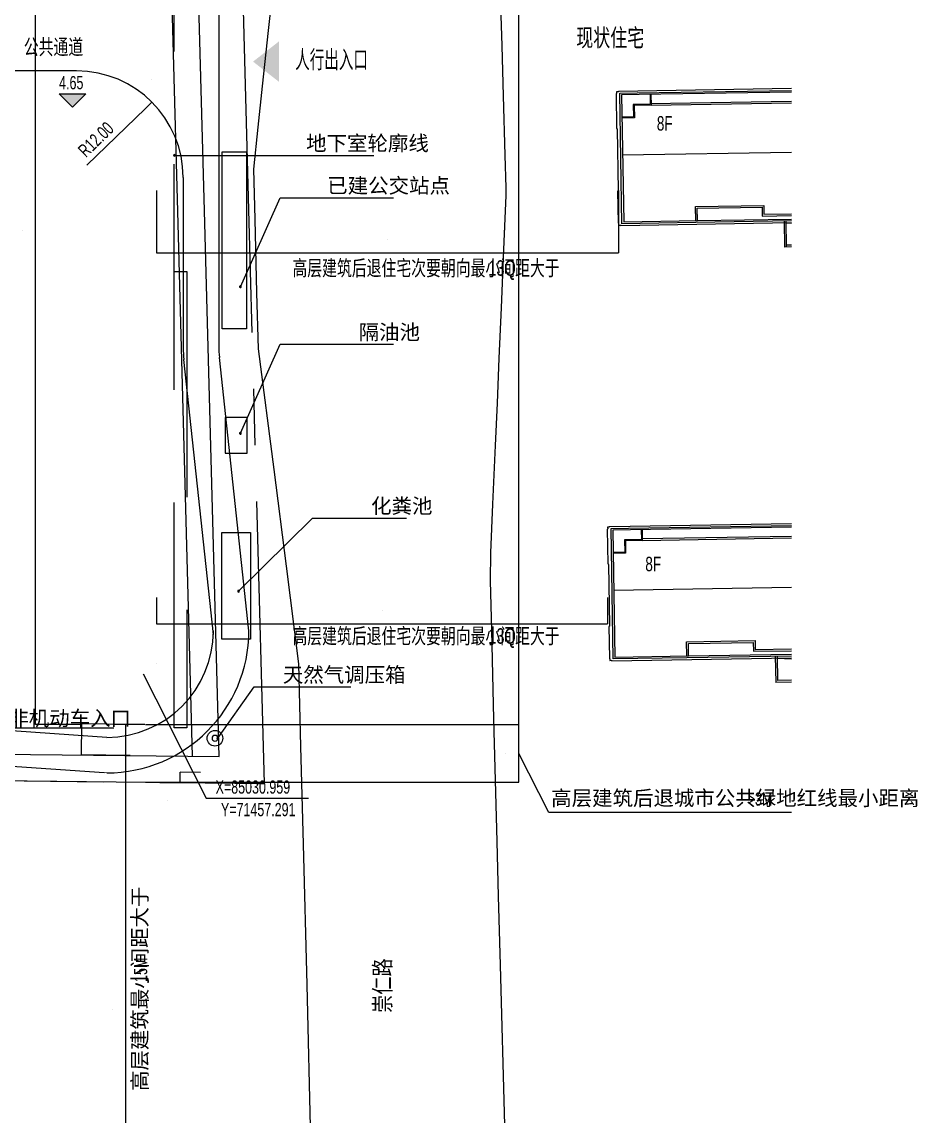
# Model space of a CAD drawing. Header units: metres. Extents: x 71066629 to 71646772, y 84793253 to 85208804.
# Drawn here: x 71443636 to 71544514, y 84981141 to 85104387 of the extents above; entities that cross this region are included whole.
import ezdxf

# ---------------------------------------------------------------- set-up
doc = ezdxf.new("R2010")
doc.units = ezdxf.units.M
doc.header["$LTSCALE"] = 1000
doc.linetypes.add('CENTER', pattern=[50.8, 31.75, -6.35, 6.35, -6.35])
doc.linetypes.add('DASHEDX2', pattern=[38.1, 25.4, -12.7])
for name, color, linetype in [('A_N_DIM_LEAD', 3, 'CONTINUOUS'), ('A_N_PUB_TEXT', 7, 'CONTINUOUS'), ('A_SITEP_TEX_1', 7, 'CONTINUOUS'), ('A_SITEP_TEX_2', 7, 'CONTINUOUS'), ('DIM_COOR', 3, 'CONTINUOUS'), ('DIM_SYMB', 3, 'CONTINUOUS'), ('G-ANNO-DIMS', 3, 'CONTINUOUS'), ('G-ANNO-LEGN', 3, 'CONTINUOUS'), ('G-ANNO-LEVL', 3, 'CONTINUOUS'), ('G-ANNO-TEXT', 7, 'CONTINUOUS'), ('G-BLDG-EXTG', 48, 'CONTINUOUS'), ('G-BLDG-HIGH', 1, 'CONTINUOUS'), ('G-BLDG-MULT', 1, 'CONTINUOUS'), ('G-BSMT-OTLN', 5, 'DASHEDX2'), ('G-FRIE-FLWL', 6, 'CONTINUOUS'), ('G-PLTG', 105, 'CONTINUOUS'), ('G-SDWK', 157, 'CONTINUOUS'), ('G-SITE-PROP', 1, 'CONTINUOUS'), ('G-STRU', 134, 'CONTINUOUS'), ('G-设施-EXTG', 40, 'CONTINUOUS'), ('G_DRIV_ROAD', 145, 'CONTINUOUS'), ('PUB_DIM', 3, 'CONTINUOUS'), ('PUB_TEXT', 7, 'CONTINUOUS')]:
    doc.layers.add(name, color=color, linetype=linetype)
doc.layers.add('G-PATT-251', color=251, linetype='CONTINUOUS', lineweight=13)
doc.layers.add('G-ROAD-园区', color=175, linetype='CONTINUOUS', lineweight=13)
doc.styles.add('_TCH_DIM', font='_TCH_DIM')
doc.styles.add('GAD A', font='GAD A')
doc.styles.add('HZ1', font='HZ1')
doc.styles.get("Standard").update_dxf_attribs({"font": 'STANDARD'})
doc.styles.add('黑体', font='黑体')
doc.dimstyles.get("Standard").update_dxf_attribs({"dimtxt": 2, "dimasz": 1, "dimexe": 0.18, "dimexo": 0.0625, "dimgap": 1, "dimtad": 0, "dimtoh": 1, "dimdec": 1, "dimzin": 0, "dimdsep": 46, "dimtxsty": 'STANDARD', "dimcen": 0.09, "dimadec": 0, "dimazin": 0, "dimtfac": 1, "dimtdec": 4, "dimtofl": 0, "dimtmove": 0, "dimatfit": 3, "dimtolj": 1, "dimtzin": 0, "dimarcsym": 0})

# ---------------------------------------------------------------- blocks, each defined once
blk = doc.blocks.new('*D4')
at = {"layer": 'PUB_DIM', "color": 0, "linetype": 'ByBlock', "lineweight": -2}
for p, q in [((71457462, 85025245), (71455317, 85025245)), ((71455317, 84961142), (71455317, 85025245)), ((71457462, 84961142), (71455317, 84961142))]:
    blk.add_line(p, q, dxfattribs=at)
for points in [[(71455317, 85025245), (71455317, 85025244), (71455317, 85025244)], [(71455317, 84961142), (71455317, 84961143), (71455317, 84961143)]]:
    blk.add_solid(points, dxfattribs=at)
at = {"layer": 'PUB_DIM', "color": 0, "linetype": 'CONTINUOUS', "lineweight": -2, "insert": (71453817, 84993194), "char_height": 2, "width": 9.11, "attachment_point": 5, "rotation": 90}
blk.add_mtext('64102.2', dxfattribs=at)
blk = doc.blocks.new('*D10')
at = {"layer": 'G-ANNO-DIMS', "color": 0, "linetype": 'ByBlock', "lineweight": -2}
for p, q in [((71457556, 85025245), (71499554, 85025245)), ((71499554, 85018752), (71499554, 85025245)), ((71457556, 85018752), (71499554, 85018752))]:
    blk.add_line(p, q, dxfattribs=at)
for points in [[(71499554, 85025245), (71499554, 85025244), (71499553, 85025244)], [(71499554, 85018752), (71499553, 85018753), (71499554, 85018753)]]:
    blk.add_solid(points, dxfattribs=at)
at = {"layer": 'G-ANNO-DIMS', "color": 0, "linetype": 'CONTINUOUS', "lineweight": -2, "insert": (71498054, 85021998), "char_height": 2, "width": 8, "attachment_point": 5, "rotation": 90}
blk.add_mtext('6493.0', dxfattribs=at)
blk = doc.blocks.new('*D11')
at = {"layer": 'G-ANNO-DIMS', "color": 0, "linetype": 'ByBlock', "lineweight": -2}
for p, q in [((71460381, 85136459), (71499554, 85136459)), ((71499554, 85025245), (71499554, 85136459)), ((71460381, 85025245), (71499554, 85025245))]:
    blk.add_line(p, q, dxfattribs=at)
for points in [[(71499554, 85136459), (71499554, 85136458), (71499553, 85136458)], [(71499554, 85025245), (71499553, 85025246), (71499554, 85025246)]]:
    blk.add_solid(points, dxfattribs=at)
at = {"layer": 'G-ANNO-DIMS', "color": 0, "linetype": 'CONTINUOUS', "lineweight": -2, "insert": (71498054, 85080852), "char_height": 2, "width": 6, "attachment_point": 5, "rotation": 90}
blk.add_mtext('111.21', dxfattribs=at)
blk = doc.blocks.new('*D107')
at = {"layer": 'G-ANNO-DIMS', "color": 0, "linetype": 'ByBlock', "lineweight": -2}
for p, q in [((71450402, 85136459), (71445181, 85136459)), ((71445181, 85025256), (71445181, 85136459)), ((71450402, 85025256), (71445181, 85025256))]:
    blk.add_line(p, q, dxfattribs=at)
for points in [[(71445181, 85136459), (71445181, 85136458), (71445181, 85136458)], [(71445181, 85025256), (71445181, 85025257), (71445181, 85025257)]]:
    blk.add_solid(points, dxfattribs=at)
at = {"layer": 'G-ANNO-DIMS', "color": 0, "linetype": 'CONTINUOUS', "lineweight": -2, "insert": (71443681, 85080858), "char_height": 2, "width": 6.44, "attachment_point": 5, "rotation": 90}
blk.add_mtext('111.20', dxfattribs=at)
blk = doc.blocks.new('*D115')
at = {"layer": 'G-ANNO-DIMS', "color": 0, "linetype": 'ByBlock', "lineweight": -2}
for p, q in [((71450353, 85021827), (71450390, 85025314)), ((71455861, 85025257), (71450390, 85025314)), ((71455824, 85021769), (71450353, 85021827))]:
    blk.add_line(p, q, dxfattribs=at)
for points in [[(71450390, 85025314), (71450390, 85025313), (71450390, 85025313)], [(71450353, 85021827), (71450353, 85021828), (71450353, 85021828)]]:
    blk.add_solid(points, dxfattribs=at)
at = {"layer": 'G-ANNO-DIMS', "color": 0, "linetype": 'CONTINUOUS', "lineweight": -2, "insert": (71448872, 85023586), "char_height": 2, "width": 8, "attachment_point": 5, "rotation": 89.39741}
blk.add_mtext('3487.6', dxfattribs=at)
blk = doc.blocks.new('*D119')
at = {"layer": 'G-ANNO-DIMS', "color": 0, "linetype": 'ByBlock', "lineweight": -2}
for p, q in [((71461441, 85018710), (71461453, 85019863)), ((71463744, 85019839), (71461453, 85019863)), ((71463732, 85018686), (71461441, 85018710))]:
    blk.add_line(p, q, dxfattribs=at)
for points in [[(71461453, 85019863), (71461453, 85019862), (71461453, 85019862)], [(71461441, 85018710), (71461441, 85018711), (71461441, 85018711)]]:
    blk.add_solid(points, dxfattribs=at)
at = {"layer": 'G-ANNO-DIMS', "color": 0, "linetype": 'CONTINUOUS', "lineweight": -2, "insert": (71459979, 85016662), "char_height": 2, "width": 3.78, "attachment_point": 5, "rotation": 89.3974}
blk.add_mtext('1.15', dxfattribs=at)
blk = doc.blocks.new('*D129')
at = {"layer": 'G-ANNO-DIMS', "color": 0, "linetype": 'ByBlock', "lineweight": -2}
for p, q in [((71458791, 85039544), (71458791, 85036604)), ((71509568, 85039544), (71509568, 85036604)), ((71458791, 85036604), (71509568, 85036604))]:
    blk.add_line(p, q, dxfattribs=at)
for points in [[(71458791, 85036604), (71458792, 85036604), (71458792, 85036604)], [(71509568, 85036604), (71509567, 85036604), (71509567, 85036604)]]:
    blk.add_solid(points, dxfattribs=at)
at = {"layer": 'G-ANNO-DIMS', "color": 0, "linetype": 'CONTINUOUS', "lineweight": -2, "insert": (71484180, 85038104), "char_height": 2, "width": 6.22, "attachment_point": 5}
blk.add_mtext('50.78', dxfattribs=at)
blk = doc.blocks.new('*D130')
at = {"layer": 'G-ANNO-DIMS', "color": 0, "linetype": 'ByBlock', "lineweight": -2}
for p, q in [((71458791, 85085413), (71458791, 85078388)), ((71510806, 85085413), (71510806, 85078388)), ((71458791, 85078388), (71510806, 85078388))]:
    blk.add_line(p, q, dxfattribs=at)
for points in [[(71458791, 85078388), (71458792, 85078388), (71458792, 85078388)], [(71510806, 85078388), (71510805, 85078388), (71510805, 85078388)]]:
    blk.add_solid(points, dxfattribs=at)
at = {"layer": 'G-ANNO-DIMS', "color": 0, "linetype": 'CONTINUOUS', "lineweight": -2, "insert": (71484799, 85079888), "char_height": 2, "width": 5.78, "attachment_point": 5}
blk.add_mtext('52.01', dxfattribs=at)
blk = doc.blocks.new('*D133')
at = {"layer": 'PUB_DIM', "color": 0, "linetype": 'ByBlock', "lineweight": -2}
for p, q in [((71458792, 85032160), (71458792, 85032163)), ((71458792, 85032162), (71458803, 85032163)), ((71458803, 85032160), (71458803, 85032163))]:
    blk.add_line(p, q, dxfattribs=at)
for points in [[(71458792, 85032162), (71458793, 85032163), (71458793, 85032162)], [(71458803, 85032163), (71458802, 85032163), (71458802, 85032163)]]:
    blk.add_solid(points, dxfattribs=at)
at = {"layer": 'PUB_DIM', "color": 0, "linetype": 'CONTINUOUS', "lineweight": -2, "insert": (71458797, 85032164), "char_height": 2, "width": 3.78, "attachment_point": 5, "rotation": 1.5484}
blk.add_mtext('11.8', dxfattribs=at)
blk = doc.blocks.new('*D159')
at = {"layer": 'PUB_DIM', "color": 0, "linetype": 'ByBlock', "lineweight": -2}
for p, q in [((71458792, 85032160), (71458792, 85032163)), ((71458792, 85032162), (71458803, 85032163)), ((71458803, 85032160), (71458803, 85032163))]:
    blk.add_line(p, q, dxfattribs=at)
for points in [[(71458792, 85032162), (71458793, 85032163), (71458793, 85032162)], [(71458803, 85032163), (71458802, 85032163), (71458802, 85032163)]]:
    blk.add_solid(points, dxfattribs=at)
at = {"layer": 'PUB_DIM', "color": 0, "linetype": 'CONTINUOUS', "lineweight": -2, "insert": (71458797, 85032164), "char_height": 2, "width": 3.78, "attachment_point": 5, "rotation": 1.5484}
blk.add_mtext('11.8', dxfattribs=at)

msp = doc.modelspace()

# ---------------------------------------------------------------- hatches: boundary and pattern name
at = {"layer": 'A_SITEP_TEX_2'}
msp.add_hatch(color=256, dxfattribs=at).paths.add_polyline_path([(71472572.2, 85097635.36), (71469657.22, 85099912.48), (71472572.2, 85102189.6)], flags=0)
at = {"layer": 'G-ANNO-LEVL'}
msp.add_hatch(color=256, dxfattribs=at).paths.add_polyline_path([(71449335.35, 85094774.05), (71447835.35, 85096274.05), (71450835.35, 85096274.05)], flags=0)
at = {"layer": 'G-PATT-251'}
h = msp.add_hatch(dxfattribs=at)
h.set_pattern_fill('ANSI31', color=256, scale=200, style=0)
h.set_pattern_definition([])
h.paths.add_polyline_path([(71468916.82, 85069826.8), (71466161.28, 85069826.8), (71466161.28, 85089748.75), (71468916.82, 85089748.75)], flags=0)
at = {"layer": 'G-PLTG'}
h = msp.add_hatch(dxfattribs=at)
h.set_pattern_fill('CROSS', color=256, scale=500, style=0)
h.set_pattern_definition([])
h.paths.add_polyline_path([(71468440.31, 85110569.31), (71468338.94, 85114319.52), (71465791.6, 85114319.52), (71465791.6, 85089781.42), (71468999.99, 85089868.14)], flags=0)
h = msp.add_hatch(dxfattribs=at)
h.set_pattern_fill('CROSS', color=256, scale=500, style=0)
h.set_pattern_definition([])
edge = h.paths.add_edge_path(flags=0)
edge.add_line((71466592.43, 85059819.2), (71469009.61, 85059819.2))
edge.add_line((71469009.61, 85059819.2), (71469009.61, 85055819.2))
edge.add_line((71469009.61, 85055819.2), (71467024.86, 85055819.2))
edge.add_line((71467024.86, 85055819.2), (71469188.91, 85035801.86))
edge.add_arc((71453188.91, 85035801.86), 16000, 270, 0, ccw=False)
edge.add_line((71453188.91, 85019801.86), (71438269.29, 85020841.46))
edge.add_arc((71439157.27, 85036772.2), 15955.47, 207.2794072, 266.8096408, ccw=False)
edge.add_line((71424976.34, 85029459.32), (71421191.49, 85029459.32))
edge.add_line((71421191.49, 85029459.32), (71421191.49, 85046164.94))
edge.add_line((71421191.49, 85046164.94), (71415463.55, 85045257.72))
edge.add_line((71415463.55, 85045257.72), (71418514.02, 85025997.8))
edge.add_line((71418514.02, 85025997.8), (71397772.57, 85022712.67))
edge.add_line((71397772.57, 85022712.67), (71394487.45, 85043454.13))
edge.add_line((71394487.45, 85043454.13), (71381776.94, 85041440.98))
edge.add_line((71381776.94, 85041440.98), (71385250.26, 85019511.28))
edge.add_line((71385250.26, 85019511.28), (71470926.03, 85018614.99))
edge.add_line((71470926.03, 85018614.99), (71470133.42, 85047938.47))
edge.add_line((71470133.42, 85047938.47), (71469591.61, 85067976.36))
edge.add_line((71469591.61, 85067976.36), (71469541.59, 85069826.8))
edge.add_line((71469541.59, 85069826.8), (71465791.6, 85069826.8))
edge.add_line((71465791.6, 85069826.8), (71465791.6, 85067873.64))
edge.add_line((71465791.6, 85067873.64), (71465861.11, 85066583.85))
edge.add_line((71465861.11, 85066583.85), (71466592.43, 85059819.2))
h = msp.add_hatch(dxfattribs=at)
h.set_pattern_fill('CROSS', color=256, scale=500, style=0)
h.set_pattern_definition([])
h.paths.add_polyline_path([(71469009.61, 85059819.2), (71466592.43, 85059819.2), (71467047.79, 85055607.11), (71469009.61, 85055819.2)], flags=0)

# ---------------------------------------------------------------- linework, layer by layer
at = {"layer": 'A_N_DIM_LEAD'}
for p, q in [((71468235.14, 85074551.98), (71472689.17, 85084580.79)), ((71472689.17, 85084580.79), (71485453.29, 85084580.79)), ((71468235.14, 85058047.14), (71472689.17, 85068075.96)), ((71472689.17, 85068075.96), (71485453.29, 85068075.96)), ((71468027.26, 85040254.83), (71476338.13, 85048507.07)), ((71476338.13, 85048507.07), (71486930.08, 85048507.07))]:
    msp.add_line(p, q, dxfattribs=at)
for points in [[(71468194.55, 85074460.59, 1), (71468275.73, 85074643.37, 1)], [(71468194.55, 85057955.75, 1), (71468275.73, 85058138.53, 1)], [(71467956.3, 85040184.37, 1), (71468098.22, 85040325.29, 1)]]:
    msp.add_lwpolyline(points, format="xyb", close=True, dxfattribs=at)
at = {"layer": 'A_SITEP_TEX_2'}
msp.add_lwpolyline([(71445181.17, 85027226), (71445181.17, 85029098.02)], dxfattribs=at)
at = {"layer": 'DIM_COOR', "color": 3}
for p, q in [((71457291.49, 85030959.32), (71464393.83, 85016936.51)), ((71464393.83, 85016936.51), (71475888.83, 85016936.51))]:
    msp.add_line(p, q, dxfattribs=at)
at = {"layer": 'DIM_SYMB'}
msp.add_lwpolyline([(71530254.41, 85015352.73), (71502931.48, 85015352.73), (71499553.59, 85021998.17)], dxfattribs=at)
at = {"layer": 'G-ANNO-DIMS'}
for p, q in [((71460791.58, 85089351.78), (71474989.65, 85089351.78)), ((71474989.65, 85089351.78), (71483263.08, 85089351.78)), ((71465693.72, 85023697.46), (71469793.57, 85029486.85)), ((71469793.57, 85029486.85), (71480661.2, 85029486.85))]:
    msp.add_line(p, q, dxfattribs=at)
for points in [[(71460691.58, 85089351.78, 1), (71460891.58, 85089351.78, 1)], [(71465635.92, 85023615.85, 1), (71465751.51, 85023779.07, 1)]]:
    msp.add_lwpolyline(points, format="xyb", close=True, dxfattribs=at)
at = {"layer": 'G-ANNO-LEGN'}
msp.add_lwpolyline([(71465044.38, 85023697.46, 1), (71465693.72, 85023697.46, 1)], format="xyb", close=True, dxfattribs=at)
msp.add_circle((71465369.05, 85023697.46), 881.2, dxfattribs=at)
at = {"layer": 'G-ANNO-LEVL'}
for p, q in [((71449335.35, 85094774.05), (71447835.35, 85096274.05)), ((71447835.35, 85096274.05), (71450835.35, 85096274.05)), ((71449335.35, 85094774.05), (71450835.35, 85096274.05))]:
    msp.add_line(p, q, dxfattribs=at)
at = {"layer": 'G-BLDG-EXTG'}
for p, q in [((71512660.21, 85095083.39), (71512661.86, 85094983.41)), ((71514259.99, 85095109.85), (71514261.65, 85095009.87)), ((71514358.32, 85095211.49), (71530254.49, 85095474.42)), ((71514461.62, 85095013.18), (71530254.49, 85095274.4)), ((71512383.4, 85093678.62), (71512385.06, 85093578.64)), ((71512463.55, 85094880.11), (71512563.53, 85094881.77)), ((71512481.74, 85093780.26), (71512581.72, 85093781.92)), ((71530254.49, 85089673.63), (71511254.68, 85089359.37)), ((71511035.39, 85081454.66), (71530254.56, 85081772.55)), ((71529429.56, 85081958.93), (71529478.18, 85079019.34)), ((71529629.53, 85081962.24), (71529678.16, 85079022.64)), ((71529632.84, 85081762.27), (71530254.56, 85081732.3)), ((71530254.56, 85079032.18), (71529478.18, 85079019.34)), ((71530254.56, 85079232.2), (71529674.85, 85079222.62)), ((71511474.21, 85045853.59), (71511574.19, 85045855.24)), ((71511670.87, 85046056.87), (71511672.53, 85045956.88)), ((71513270.65, 85046083.33), (71513272.31, 85045983.35)), ((71513368.99, 85046184.97), (71530254.5, 85046464.27)), ((71513472.28, 85045986.65), (71530254.5, 85046264.24)), ((71511394.07, 85044652.1), (71511395.72, 85044552.11)), ((71511492.4, 85044753.74), (71511592.39, 85044755.39)), ((71530254.49, 85040663.47), (71510265.35, 85040332.84)), ((71510047.05, 85032428.15), (71530254.56, 85032762.39)), ((71528440.22, 85032932.41), (71528488.79, 85029996.27)), ((71528640.2, 85032935.72), (71528685.45, 85030199.55)), ((71528643.45, 85032739.2), (71530254.56, 85032661.53)), ((71530254.56, 85030025.47), (71528488.79, 85029996.27)), ((71530254.56, 85030225.5), (71528685.45, 85030199.55))]:
    msp.add_line(p, q, dxfattribs=at)
for points in [[(71530254.56, 85096874.62), (71510786.66, 85096552.61), (71510787.16, 85096522.61), (71510737.16, 85096521.79), (71510737.49, 85096501.79), (71510557.52, 85096498.81), (71510560.49, 85096318.84), (71510540.5, 85096318.51), (71510541.32, 85096268.51), (71510510.33, 85096268), (71510574.83, 85092368.53), (71510599.82, 85092368.95, 0.414213562), (71510635.4, 85092334.53), (71510636.14, 85092289.54), (71510656.14, 85092289.87), (71510769.92, 85085410.81), (71510749.92, 85085410.48), (71510750.67, 85085365.48, 0.414213562), (71510716.25, 85085329.91), (71510691.26, 85085329.5), (71510750.79, 85081729.99), (71510781.79, 85081730.5), (71510782.62, 85081680.51), (71510802.61, 85081680.84), (71510805.59, 85081500.86), (71510985.57, 85081503.84), (71510985.9, 85081483.84), (71511035.89, 85081484.67), (71511036.39, 85081454.67), (71511036.39, 85081454.67)], [(71530254.56, 85047864.46), (71509797.32, 85047526.09), (71509797.82, 85047496.09), (71509747.82, 85047495.26), (71509748.16, 85047475.27), (71509568.18, 85047472.29), (71509571.16, 85047292.31), (71509551.16, 85047291.98), (71509551.99, 85047241.99), (71509520.99, 85047241.48), (71509585.49, 85043342.01), (71509610.49, 85043342.42, 0.414213562), (71509646.06, 85043308.01), (71509646.8, 85043263.01), (71509666.8, 85043263.34), (71509780.58, 85036384.29), (71509760.59, 85036383.95), (71509761.33, 85036338.96, 0.414213562), (71509726.91, 85036303.39), (71509701.92, 85036302.97), (71509761.46, 85032703.47), (71509792.45, 85032703.98), (71509793.28, 85032653.99), (71509813.28, 85032654.32), (71509816.25, 85032474.34), (71509996.23, 85032477.32), (71509996.56, 85032457.32), (71510046.55, 85032458.15), (71510047.05, 85032428.15), (71510047.05, 85032428.15)]]:
    msp.add_lwpolyline(points, format="xyb", dxfattribs=at)
for points in [[(71530254.56, 85081972.58), (71519480.92, 85081794.38), (71519480.92, 85081794.38), (71511182.05, 85081657.11), (71510938.94, 85096355.1), (71512908.68, 85096387.68), (71512908.68, 85096387.68), (71530254.56, 85096674.59)], [(71530254.56, 85096474.56), (71513111.96, 85096191.02), (71513111.96, 85096191.02), (71511142.22, 85096158.44), (71511378.72, 85081860.39), (71519677.58, 85081997.66), (71519677.58, 85081997.66), (71530254.56, 85082172.61)], [(71514341.79, 85096211.36), (71514359.98, 85095111.51), (71512460.24, 85095080.09), (71512483.39, 85093680.28), (71511183.57, 85093658.78)], [(71514441.77, 85096213.01), (71514461.62, 85095013.18), (71512561.88, 85094981.75), (71512585.03, 85093581.95), (71511185.22, 85093558.79)], [(71519477.6, 85081994.35), (71519451.14, 85083594.13), (71527150.09, 85083721.48), (71527166.63, 85082721.61), (71530254.56, 85082772.69)], [(71519677.57, 85081997.66), (71519654.42, 85083397.47), (71526953.43, 85083518.2), (71526969.96, 85082518.33), (71530254.56, 85082572.66)], [(71530254.56, 85032962.42), (71518491.58, 85032767.85), (71518491.58, 85032767.85), (71510192.72, 85032630.59), (71509949.61, 85047328.58), (71511919.34, 85047361.16), (71511919.34, 85047361.16), (71530254.56, 85047664.43)], [(71530254.56, 85047464.4), (71512122.62, 85047164.49), (71512122.62, 85047164.49), (71510152.89, 85047131.91), (71510389.38, 85032833.87), (71518688.25, 85032971.14), (71518688.25, 85032971.14), (71530254.56, 85033162.45)], [(71513352.45, 85047184.83), (71513370.64, 85046084.99), (71511470.9, 85046053.56), (71511494.05, 85044653.75), (71510194.23, 85044632.25)], [(71513452.43, 85047186.49), (71513472.28, 85045986.65), (71511572.54, 85045955.23), (71511595.69, 85044555.42), (71510195.88, 85044532.27)], [(71518488.26, 85032967.83), (71518461.81, 85034567.61), (71526160.75, 85034694.95), (71526177.29, 85033695.09), (71530254.56, 85033762.53)], [(71518688.24, 85032971.13), (71518665.09, 85034370.94), (71525964.09, 85034491.67), (71525980.63, 85033491.81), (71530254.56, 85033562.5)]]:
    msp.add_lwpolyline(points, dxfattribs=at)
at = {"layer": 'G-BLDG-HIGH', "linetype": 'CONTINUOUS'}
msp.add_lwpolyline([(71462839.79, 85021695.53), (71461182.09, 85083015.63), (71459737.8, 85136451.2), (71451290.33, 85144478.98), (71382201.51, 85143336.3), (71352156.11, 85145839.72), (71193465.88, 85143214.91), (71162866.82, 85142708.81), (71154744.84, 85134577.12), (71153394.63, 85065440.88), (71149809.24, 85035505.08), (71149243.6, 85006542.61)], dxfattribs=at)
at = {"layer": 'G-BLDG-MULT', "linetype": 'CONTINUOUS'}
msp.add_lwpolyline([(71161602.71, 85145688.31), (71151769.04, 85135842.89), (71150398.17, 85065649.06), (71146812.78, 85035713.27), (71146233.69, 85006062.39), (71245759.11, 85021940.94), (71249143.57, 85022434.24), (71251367.84, 85022708.3), (71253589.58, 85022942.62), (71255814.99, 85023138.19), (71258043.51, 85023294.68), (71260274.45, 85023412.62), (71262507, 85023491.24), (71264740.77, 85023531.18), (71266961.7, 85023531.8), (71370294.91, 85022668.88), (71465841.79, 85021663.95), (71464181.04, 85083096.7), (71462703.26, 85137771.71), (71452467.57, 85147498.86), (71382301.56, 85146338.36), (71352256.15, 85148841.78), (71193416.31, 85146214.5)], close=True, dxfattribs=at)
at = {"layer": 'G-BSMT-OTLN'}
msp.add_lwpolyline([(71157191.58, 85140759.55), (71157191.58, 85135259.55), (71153991.58, 85135259.55), (71153991.58, 85005669.52), (71165691.58, 85007522.62), (71165691.58, 85013394.92), (71238076.46, 85024859.55), (71460791.58, 85024859.55), (71460791.58, 85127259.55), (71457591.58, 85127259.55), (71457591.58, 85140759.55)], close=True, dxfattribs=at)
msp.add_lwpolyline([(71460791.58, 85076259.55), (71462191.58, 85076259.55), (71462191.58, 85024859.55), (71460791.58, 85024859.55)], dxfattribs=at)
at = {"layer": 'G-FRIE-FLWL', "linetype": 'CONTINUOUS'}
for p, q in [((71465791.6, 85128845.85), (71465791.6, 85067873.64)), ((71449791.6, 85098859.33), (71439191.49, 85098859.33)), ((71461791.6, 85086859.33), (71461791.6, 85067658.05)), ((71469188.91, 85035801.86), (71465861.11, 85066583.85)), ((71465212.08, 85035371.93), (71461861.11, 85066368.26)), ((71453188.91, 85023801.86), (71438360, 85024831.84)), ((71452911.75, 85019811.48), (71438514.45, 85020811.48))]:
    msp.add_line(p, q, dxfattribs=at)
for centre, radius, start, end in [((71449791.6, 85086859.33), 12000, 0, 89.9999928), ((71477791.6, 85067873.64), 12000, 180, 186.170203), ((71473791.6, 85067658.05), 12000, 180, 186.170203), ((71453188.91, 85035801.86), 12000, 270, 0), ((71453188.91, 85035801.86), 16000, 270, 0)]:
    msp.add_arc(centre, radius, start, end, dxfattribs=at)
at = {"layer": 'G-ROAD-园区'}
msp.add_line((71453188.91, 85019801.86), (71438082.84, 85020841.46), dxfattribs=at)
at = {"layer": 'G-SDWK'}
for p, q in [((71465791.6, 85128845.85), (71465791.6, 85067873.64)), ((71471406.58, 85103432.27), (71472276.52, 85111512.71)), ((71470730.83, 85097155.62), (71471406.58, 85103432.27)), ((71470232.92, 85092530.8), (71470730.83, 85097155.62)), ((71469748.96, 85087789.54), (71470232.92, 85092530.8)), ((71469886.1, 85082161.49), (71469748.96, 85087789.54)), ((71470088.77, 85073854.66), (71469886.1, 85082161.49)), ((71470286.73, 85067564.8), (71470088.77, 85073854.66)), ((71469188.91, 85035801.86), (71465861.11, 85066583.85)), ((71472021.42, 85053956.8), (71470286.73, 85067564.8)), ((71473407, 85043089), (71472021.42, 85053956.8)), ((71474810, 85032081), (71473407, 85043089)), ((71475050.28, 85022771.48), (71474810, 85032081)), ((71475333.94, 85011781.39), (71475050.28, 85022771.48)), ((71475736.19, 84995943.66), (71475333.94, 85011781.39)), ((71476166.23, 84978174.58), (71475736.19, 84995943.66))]:
    msp.add_line(p, q, dxfattribs=at)
msp.add_lwpolyline([(71497993.61, 84980105.96), (71497509.76, 84998144.08), (71497301.16, 85005919), (71497136.02, 85012073.93), (71496766.37, 85025851.06), (71496522.07, 85035884.77), (71496399.27, 85041421.61), (71496426, 85044593), (71496662.36, 85050078), (71496947.12, 85056681.01), (71497152.49, 85061443.03), (71497371.82, 85066528.65), (71497615.89, 85072187.97), (71497937.62, 85079652.72), (71498160.35, 85084821.24), (71498160.72, 85085704.15), (71498052.24, 85089388.57), (71497855.76, 85096062.47), (71497690.49, 85101675.92), (71497488.09, 85108550.83)], dxfattribs=at)
for centre, radius, start, end in [((71477791.6, 85067873.64), 12000, 180, 186.170203), ((71453188.91, 85035801.86), 16000, 270, 0)]:
    msp.add_arc(centre, radius, start, end, dxfattribs=at)
at = {"layer": 'G-SITE-PROP', "color": 1, "linetype": 'CENTER'}
msp.add_lwpolyline([(71370266.6, 85019669.01), (71469071.23, 85018629.82), (71469994.02, 85018621.22), (71470926.03, 85018614.99), (71469179.2, 85083231.81), (71467701.42, 85137906.8, 0.39394006), (71453348.39, 85152487.79), (71452458.8, 85152499.39), (71382468.2, 85151341.8)], format="xyb", dxfattribs=at)
at = {"layer": 'G-STRU', "linetype": 'DASHEDX2'}
for points in [[(71469009.61, 85055819.2), (71469009.61, 85059819.2), (71466509.61, 85059819.2), (71466509.61, 85055819.2)], [(71469359.61, 85046867.14), (71469359.61, 85034867.14), (71466159.61, 85034867.14), (71466159.61, 85046867.14)]]:
    msp.add_lwpolyline(points, close=True, dxfattribs=at)
at = {"layer": 'G-设施-EXTG'}
msp.add_lwpolyline([(71468916.82, 85069826.8), (71466161.28, 85069826.8), (71466161.28, 85089748.75), (71468916.82, 85089748.75)], close=True, dxfattribs=at)
at = {"layer": 'G_DRIV_ROAD'}
msp.add_line((71385211.28, 85019511.69), (71470925.99, 85018614.99), dxfattribs=at)
at = {"layer": 'PUB_DIM'}
for points in [[(71458272.05, 85097940.51), (71458276.14, 85097944.17), (71458276.89, 85097944.83)], [(71450929.47, 85088239.93), (71457558, 85094649.48), (71458276.88, 85095344.61)]]:
    msp.add_lwpolyline(points, dxfattribs=at)

# ---------------------------------------------------------------- texts
at = {"layer": 'A_N_PUB_TEXT'}
for s, height, style, width, p in [('4.65', 1487.5, '_TCH_DIM', 0.705882, (71447825.35, 85096799.05)), ('高层建筑后退住宅次要朝向最小间距大于', 1750, 'GAD A', 0.7, (71474088.1, 85075789.15)), ('13Q', 1750, 'GAD A', 0.7, (71496138.1, 85075789.15)), ('高层建筑后退住宅次要朝向最小间距大于', 1750, 'GAD A', 0.7, (71474088.1, 85034345.81)), ('13Q', 1750, 'GAD A', 0.7, (71496138.1, 85034345.81))]:
    msp.add_text(s, height=height, dxfattribs=dict(at, style=style, width=width)).set_placement(p)
at = {"layer": 'A_N_PUB_TEXT', "style": '_TCH_DIM'}
for s, p in [('地下室轮廓线', (71475626.38, 85089876.78)), ('已建公交站点', (71478002.76, 85085105.79)), ('隔油池', (71481539.99, 85068600.96)), ('化粪池', (71482942.32, 85049032.07)), ('天然气调压箱', (71473005.88, 85030011.85))]:
    msp.add_text(s, height=1687.943, dxfattribs=at).set_placement(p)
at = {"layer": 'A_SITEP_TEX_1', "color": 60, "style": 'HZ1', "width": 0.6}
msp.add_text('人行出入口', height=2000, dxfattribs=at).set_placement((71474402.78, 85099147.16))
at = {"layer": 'A_SITEP_TEX_1', "color": 60, "style": '黑体', "width": 0.8}
msp.add_text('崇仁路', height=1877.637, rotation=90, dxfattribs=at).set_placement((71485156.61, 84992762.85))
at = {"layer": 'DIM_SYMB', "color": 7, "style": '_TCH_DIM'}
msp.add_text('高层建筑后退城市公共绿地红线最小距离', height=1687.9433, dxfattribs=at).set_placement((71503214.78, 85016120.48))
at = {"layer": 'DIM_SYMB', "color": 7, "style": '_TCH_DIM', "width": 0.705882}
msp.add_text('>3M', height=1487.5, dxfattribs=at).set_placement((71525331.8, 85016120.48))
at = {"layer": 'DIM_SYMB', "color": 7, "style": '_TCH_DIM'}
msp.add_text('高层建筑最小间距大于', height=1687.943, rotation=90, dxfattribs=at).set_placement((71457743.93, 84983971.87))
at = {"layer": 'DIM_SYMB', "color": 7, "style": '_TCH_DIM', "width": 0.705882}
msp.add_text('15M', height=1487.5, rotation=90, dxfattribs=at).set_placement((71457743.93, 84996259.1))
at = {"layer": 'G-ANNO-TEXT', "style": 'GAD A', "width": 0.7}
for s, height, rotation, p in [('现状住宅', 2000, 359.8, (71506036.05, 85101618.61)), ('8F', 1631.004, 359.7954959, (71515103.08, 85092142.39)), ('8F', 1631.004, 359.7954959, (71513804.85, 85042512.6))]:
    msp.add_text(s, height=height, rotation=rotation, dxfattribs=at).set_placement(p)
msp.add_text('公共通道', height=1750, dxfattribs=at).set_placement((71443852.66, 85100695.11))
at = {"layer": 'G-ANNO-TEXT'}
msp.add_text('地下非机动车入口', height=1687.943, dxfattribs=at).set_placement((71437497.08, 85025110.22))
at = {"layer": 'PUB_DIM', "color": 7, "style": '_TCH_DIM', "width": 0.705882}
for s, height, rotation, p in [('R12000.00', 1.488, 41.7929764, (71458272.01, 85097941.32)), ('R12.00', 1487.5, 44.0378103, (71450850.11, 85089041.29))]:
    msp.add_text(s, height=height, rotation=rotation, dxfattribs=at).set_placement(p)
at = {"layer": 'PUB_TEXT', "color": 3, "style": '_TCH_DIM', "width": 0.705882}
for s, p in [('X=85030.959', (71465438.83, 85017461.51)), ('Y=71457.291', (71466038.83, 85014924.01))]:
    msp.add_text(s, height=1487.5, dxfattribs=at).set_placement(p)

# ---------------------------------------------------------------- dimensions: what is measured, and where the dimension line sits
at = {"layer": 'G-ANNO-DIMS'}
for p1, p2, distance, text, picture, middle in [((71450401.92, 85025256.38), (71450401.92, 85136459.32), 5220.75, '111.20', '*D107', (71443681.17, 85080857.85)), ((71460380.79, 85025244.68), (71460380.79, 85136459.33), -39172.8, '111.21', '*D11', (71498053.59, 85080852)), ((71458791.49, 85085413.23), (71510805.59, 85085413.23), -7025.38, '52.01', '*D130', (71484798.54, 85079887.85)), ((71458791.49, 85039543.89), (71509568.18, 85039543.89), -2940.16, '50.78', '*D129', (71484179.83, 85038103.73)), ((71463731.61, 85018685.88), (71463743.74, 85019839.35), 2290.95, '1.15', '*D119', (71459978.98, 85016662.41))]:
    dim = msp.add_aligned_dim(p1=p1, p2=p2, distance=distance, text=text, dimstyle='Standard', dxfattribs=at)
    dim.commit()
    dim.dimension.update_dxf_attribs({"geometry": picture, "text_midpoint": middle})
for p1, p2, distance, picture, middle in [((71455824, 85021769.32), (71455860.68, 85025256.77), 5470.98, '*D115', (71448871.74, 85023586.36)), ((71457555.73, 85018751.66), (71457555.73, 85025244.68), -41997.86, '*D10', (71498053.59, 85021998.17))]:
    dim = msp.add_aligned_dim(p1=p1, p2=p2, distance=distance, dimstyle='Standard', dxfattribs=at)
    dim.commit()
    dim.dimension.update_dxf_attribs({"geometry": picture, "text_midpoint": middle})
at = {"layer": 'PUB_DIM'}
for p1, p2, distance, picture, middle in [((71458791.6, 85032159.55), (71458803.36, 85032159.86), 2.95, '*D133', (71458797.36, 85032164.15)), ((71458791.6, 85032159.55), (71458803.36, 85032159.86), 2.95, '*D159', (71458797.36, 85032164.15)), ((71457461.61, 84961142.5), (71457461.61, 85025244.68), 2144.45, '*D4', (71453817.16, 84993193.59))]:
    dim = msp.add_aligned_dim(p1=p1, p2=p2, distance=distance, dimstyle='Standard', dxfattribs=at)
    dim.commit()
    dim.dimension.update_dxf_attribs({"geometry": picture, "text_midpoint": middle})

doc.saveas('drawing.dxf')
